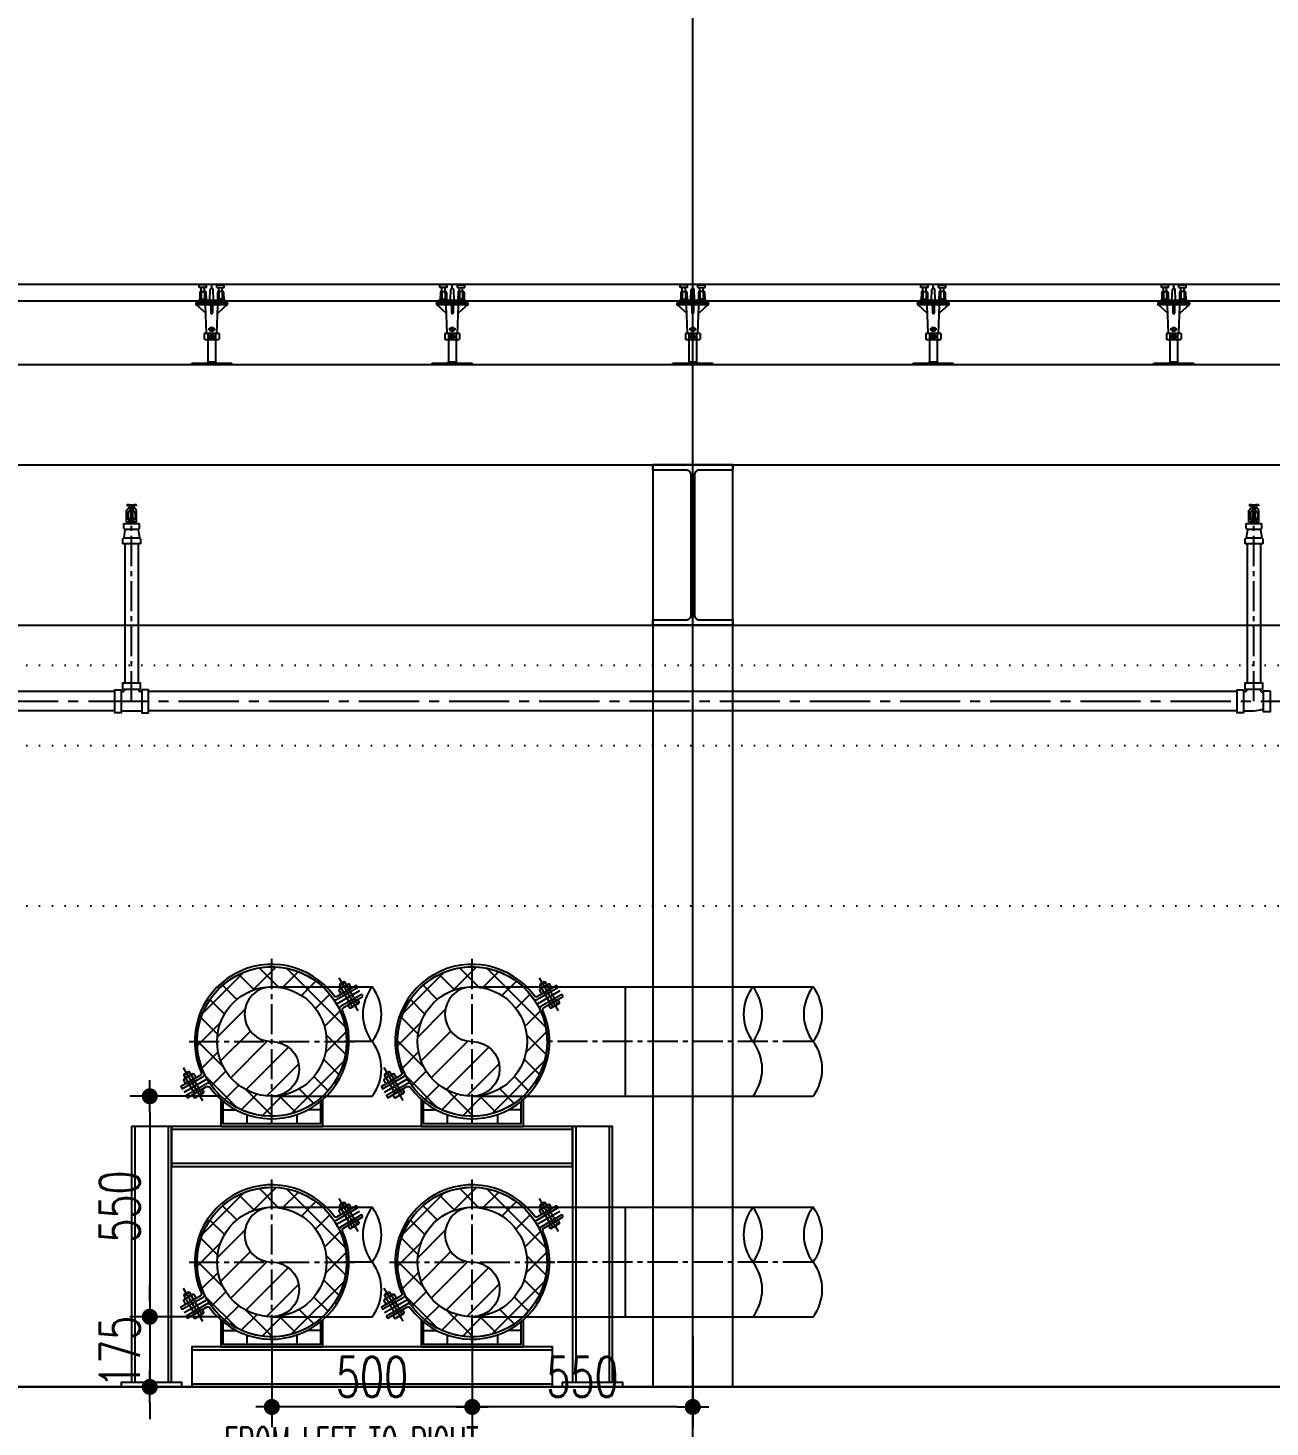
# Model space of a CAD drawing. Header units: millimetres. Extents: x -32710 to 654186, y -254124 to 420220.
# Drawn here: x 262742 to 265840, y 393850 to 397340 of the extents above; entities that cross this region are included whole.
import ezdxf
from ezdxf.enums import TextEntityAlignment as Align

# ---------------------------------------------------------------- set-up
doc = ezdxf.new("R2010")
doc.units = ezdxf.units.MM
doc.header["$LTSCALE"] = 1000
for name, pattern in [('CENTER2', [1.125, 0.75, -0.125, 0.125, -0.125]), ('DOT2', [3.175, 0, -3.175]), ('TPH12-SEC-@E$0$CENTERK5', [6.916, 6.667, -0.083, 0.083, -0.083])]:
    doc.linetypes.add(name, pattern=pattern)
for name, color, linetype in [('0-LEVEL LINE', 4, 'DOT2'), ('Busway-Spt', 2, 'Continuous'), ('FS-EQ', 10, 'Continuous'), ('FS-LINE', 10, 'Continuous'), ('M-DIM', 1, 'Continuous'), ('M-TXT', 3, 'Continuous'), ('MPPIPE', 100, 'Continuous'), ('PIPE-SUPPORT', 2, 'Continuous'), ('SH-LINE-130', 2, 'Continuous'), ('TPH12-SEC-@E$0$H-SIN', 252, 'TPH12-SEC-@E$0$CENTERK5'), ('TPH12-SEC-@E$0$KABE1', 252, 'Continuous'), ('TPH12-SEC-@E$0$SIAGE1', 252, 'Continuous'), ('TPH12-SEC-@E$0$STEEL2', 252, 'Continuous'), ('TPH12-SEC-@E$0$STEEL3', 252, 'Continuous'), ('TPH12-SEC-@E$0$フリーアクセス', 252, 'Continuous')]:
    doc.layers.add(name, color=color, linetype=linetype)
doc.styles.add('aa-txt', font='simplex.shx', dxfattribs={"width": 0.7, "bigfont": 'chineset.shx'})
doc.styles.add('ROMAND', font='romand')
doc.dimstyles.new('50-DIM', dxfattribs={"dimscale": 50, "dimtxt": 2, "dimasz": 0.8, "dimexe": 1, "dimexo": 1, "dimgap": 0.5, "dimtad": 1, "dimdec": 0, "dimdsep": 46, "dimtxsty": 'aa-txt', "dimblk": 'DOT', "dimcen": 5, "dimclrd": 256, "dimclre": 256, "dimclrt": 256, "dimadec": 0, "dimazin": 0, "dimtfac": 1, "dimtdec": 0, "dimtix": 1, "dimtmove": 2, "dimatfit": 3, "dimldrblk": 'DOT', "dimfxl": 1, "dimtolj": 1, "dimtzin": 0, "dimarcsym": 0})

# ---------------------------------------------------------------- blocks, each defined once
blk = doc.blocks.new('TPH12-SEC-@E$0$ペデスタルA')
at = {"layer": 'TPH12-SEC-@E$0$フリーアクセス'}
for p, q in [((-30, 0), (-31, -1)), ((-14, 0), (-30, 0)), ((-13, -1), (-14, 0)), ((0, -10), (0, 0)), ((13, -1), (14, 0)), ((14, 0), (30, 0)), ((30, 0), (31, -1)), ((-31, -8), (-31, -1)), ((-13, -1), (-31, -1)), ((-13, -8), (-31, -8)), ((-29.6, -19.9), (-30, -38.5)), ((-27.6, -18), (-16.4, -18)), ((-26, -10.5), (-25.6, -10)), ((-26, -18), (-26, -10.5)), ((-26, -18), (-26, -36)), ((-25.6, -10), (-25.6, -8.4)), ((-18.5, -10), (-18.5, -8.4)), ((-18, -10.5), (-18.5, -10)), ((-18, -18), (-18, -10.5)), ((-18, -18), (-18, -36)), ((-14.4, -19.9), (-14, -38.5)), ((-13, -8), (-13, -1)), ((-4.7, -39), (-3.6, -12.9)), ((4.7, -39), (3.6, -12.9)), ((13, -8), (13, -1)), ((13, -1), (31, -1)), ((13, -8), (31, -8)), ((14.4, -19.9), (14, -38.5)), ((27.6, -18), (16.4, -18)), ((18, -10.5), (18.4, -10)), ((18, -18), (18, -10.5)), ((18, -18), (18, -36)), ((18.4, -10), (18.4, -8.4)), ((25.6, -10), (25.6, -8.4)), ((26, -10.5), (25.6, -10)), ((26, -18), (26, -10.5)), ((26, -18), (26, -36)), ((29.6, -19.9), (30, -38.5)), ((31, -8), (31, -1)), ((-40, -46), (-40, -49)), ((40, -46), (-40, -46)), ((-40, -47), (40, -47)), ((38, -51), (-38, -51)), ((-37.7, -51.2), (-15.1, -71.7)), ((35.5, -43), (-35.5, -43)), ((-35.5, -43), (-35.5, -45)), ((-35.5, -45), (-33.5, -45)), ((-33.5, -41), (-33.5, -45)), ((32.5, -40), (-32.5, -40)), ((32.5, -46), (-32.5, -46)), ((-26, -36), (-25.1, -36.9)), ((-25.1, -36.9), (-25.1, -40)), ((-25.1, -36.9), (-18.9, -36.9)), ((-24.1, -41), (-19.9, -41)), ((-18, -36), (-18.9, -36.9)), ((-18.9, -36.9), (-18.9, -40)), ((-13, -122), (-15.4, -52.9)), ((-15.3, -46), (-15.1, -44.2)), ((-15.3, -46), (-8.3, -46)), ((-9.4, -43.4), (-14.2, -43.4)), ((-8.3, -46), (-8.5, -44.2)), ((-2, -53), (-2, -71)), ((-1, -45), (-1, -43)), ((-1, -45), (1, -45)), ((1, -45), (1, -43)), ((2, -53), (2, -71)), ((13, -122), (15.4, -52.9)), ((38, -51), (15.1, -71.7)), ((18, -36), (18.9, -36.9)), ((25.1, -36.9), (18.9, -36.9)), ((18.9, -36.9), (18.9, -40)), ((24.1, -41), (19.9, -41)), ((26, -36), (25.1, -36.9)), ((25.1, -36.9), (25.1, -40)), ((33.5, -45), (33.5, -41)), ((35.5, -45), (33.5, -45)), ((35.5, -43), (35.5, -45)), ((40, -49), (40, -46)), ((-18.5, -122), (-18.5, -136.5)), ((18.5, -122), (-18.5, -122)), ((-15.9, -138), (-18.5, -136.5)), ((15.9, -138), (-15.9, -138)), ((-9.5, -122), (-9.5, -136.4)), ((-9.5, -138), (-9.5, -193.8)), ((-9, -130), (8.9, -130)), ((8.7, -112), (-8.6, -112)), ((-5, -109.1), (0, -106.3)), ((-5, -114.9), (-5, -109.1)), ((0, -117.8), (-5, -114.9)), ((-5, -127.1), (0, -124.3)), ((-5, -132.9), (-5, -127.1)), ((0, -135.8), (-5, -132.9)), ((0, -106.3), (5, -109.1)), ((5, -114.9), (0, -117.8)), ((0, -124.3), (5, -127.1)), ((5, -132.9), (0, -135.8)), ((5, -109.1), (5, -114.9)), ((5, -127.1), (5, -132.9)), ((9.5, -122), (9.5, -136.4)), ((9.5, -138), (9.5, -193.8)), ((15.9, -138), (18.5, -136.5)), ((18.5, -122), (18.5, -136.5)), ((-50, -200), (-50, -196.8)), ((-50, -196.8), (50, -196.8)), ((50, -200), (-50, -200)), ((-12.5, -196.8), (-9.5, -193.8)), ((9.5, -193.8), (-9.5, -193.8)), ((12.5, -196.8), (9.5, -193.8)), ((50, -200), (50, -196.8))]:
    blk.add_line(p, q, dxfattribs=at)
for centre in [(0, -112), (0, -130)]:
    blk.add_circle(centre, 4.98, dxfattribs=at)
for centre, radius, start, end in [((-27.6, -20), 2, 90, 178.5), ((-26, -8.4), 0.4, 0, 90), ((-18.1, -8.4), 0.4, 90, 180), ((-16.4, -20), 2, 1.5, 90), ((-0.6, -13), 3, 90, 177.5), ((0.6, -13), 3, 2.5, 90), ((16.4, -20), 2, 90, 178.5), ((18.1, -8.4), 0.4, 0, 90), ((25.9, -8.4), 0.4, 90, 180), ((27.6, -20), 2, 1.5, 90), ((-38, -49), 2, 180, 270), ((-38.4, -52), 1, 47.9554, 82.0191), ((-32.5, -41), 1, 90, 180), ((-32.5, -45), 1, 180, 270), ((-31.5, -38.5), 1.5, 270, 358.5), ((-24.1, -40), 1, 180.5, 270), ((-19.9, -40), 1, 270, 359.5), ((-17.4, -53), 2, 2, 90), ((-14.2, -44.3), 0.9, 90, 175), ((-12.5, -38.5), 1.5, 181.5, 270), ((-9.4, -44.3), 0.9, 5, 90), ((-5.7, -39), 1, 270, 357.5), ((-4, -53), 2, 0, 90), ((4, -53), 2, 90, 180), ((5.7, -39), 1, 182.5, 270), ((12.5, -38.5), 1.5, 270, 358.5), ((17.4, -53), 2, 90, 178), ((19.9, -40), 1, 180.5, 270), ((24.1, -40), 1, 270, 359.5), ((31.5, -38.5), 1.5, 181.5, 270), ((32.5, -41), 1, 0, 90), ((32.5, -45), 1, 270, 0), ((38, -49), 2, 270, 0), ((-15.7, -72.4), 1, 2, 47.9554), ((0, -71), 2, 180, 270), ((0, -71), 2, 270, 0), ((15.7, -72.4), 1, 132.0446, 178), ((-14, -131), 7.03, 270, 309.8217), ((0, -109.5), 28.5, 250.5288, 289.4712), ((14, -131), 7.03, 230.1783, 270)]:
    blk.add_arc(centre, radius, start, end, dxfattribs=at)
blk = doc.blocks.new('TPH12-SEC-@E')
at = {"layer": 'TPH12-SEC-@E$0$H-SIN'}
for p, q in [((264400, 377500), (264400, 414000)), ((298929.6, 396700), (18729.6, 396700)), ((274800, 393950), (45200, 393950))]:
    blk.add_line(p, q, dxfattribs=at)
at = {"layer": 'TPH12-SEC-@E$0$KABE1'}
blk.add_line((47650, 393950), (272350, 393950), dxfattribs=at)
at = {"layer": 'TPH12-SEC-@E$0$SIAGE1'}
blk.add_line((268340, 396700), (260200, 396700), dxfattribs=at)
at = {"layer": 'TPH12-SEC-@E$0$STEEL2'}
blk.add_lwpolyline([(264300, 396250), (264500, 396250), (264500, 396237), (264417, 396237, 0.414214), (264404, 396224), (264404, 395876, 0.414214), (264417, 395863), (264500, 395863), (264500, 395850), (264300, 395850), (264300, 395863), (264383, 395863, 0.414214), (264396, 395876), (264396, 396224, 0.414214), (264383, 396237), (264300, 396237)], format="xyb", close=True, dxfattribs=at)
at = {"layer": 'TPH12-SEC-@E$0$STEEL3'}
for p, q in [((183400, 396500), (272340, 396500)), ((180210, 396250), (272340, 396250)), ((256000, 395850), (264400, 395850)), ((264400, 395850), (271950, 395850))]:
    blk.add_line(p, q, dxfattribs=at)
blk.add_lwpolyline([(264300, 393950), (264500, 393950), (264500, 396250), (264300, 396250)], close=True, dxfattribs=at)
at = {"layer": 'TPH12-SEC-@E$0$フリーアクセス'}
blk.add_line((268340, 396658), (260200, 396658), dxfattribs=at)
for p in [(263200, 396700), (263800, 396700), (264400, 396700), (265000, 396700), (265600, 396700)]:
    blk.add_blockref('TPH12-SEC-@E$0$ペデスタルA', p, dxfattribs=at)
blk = doc.blocks.new('DOT')
at = {"color": 0}
blk.add_line((-1, 0), (1, 0), dxfattribs=at)
at = {"color": 3, "const_width": 0.5}
blk.add_lwpolyline([(-0.25, 0, 1), (0.25, 0, 1)], format="xyb", close=True, dxfattribs=at)
blk = doc.blocks.new('*D30')
at = {"layer": 'DEFPOINTS', "color": 0, "transparency": 16777216}
for p in [(263270.5, 394125), (263045.5, 393950), (263270.5, 393950)]:
    blk.add_point(p, dxfattribs=at)
at = {"layer": 'M-DIM', "lineweight": -2, "transparency": 16777216}
for p, q in [((263045.5, 394165), (263045.5, 394205)), ((263220.5, 394125), (262995.5, 394125)), ((263045.5, 394125), (263045.5, 393950)), ((263220.5, 393950), (262995.5, 393950)), ((263045.5, 393910), (263045.5, 393870))]:
    blk.add_line(p, q, dxfattribs=at)
at = {"layer": 'M-DIM', "lineweight": -2, "transparency": 16777216, "xscale": 40, "yscale": 40, "zscale": 40}
for p, rotation in [((263045.5, 394125), 270), ((263045.5, 393950), 90)]:
    blk.add_blockref('DOT', p, dxfattribs=dict(at, rotation=rotation))
at = {"layer": 'M-DIM', "transparency": 16777216, "insert": (262970.5, 394037.5), "char_height": 100, "attachment_point": 5, "rotation": 90, "style": 'aa-txt'}
blk.add_mtext('\\A1;175', dxfattribs=at)
blk = doc.blocks.new('_Dot')
at = {"color": 0, "linetype": 'ByBlock', "lineweight": -2}
blk.add_line((-0.5, 0), (-1, 0), dxfattribs=at)
at = {"color": 0, "linetype": 'ByBlock', "const_width": 0.5}
blk.add_lwpolyline([(-0.25, 0, 1), (0.25, 0, 1)], format="xyb", close=True, dxfattribs=at)
blk = doc.blocks.new('*D31')
at = {"layer": 'DEFPOINTS', "color": 0, "transparency": 16777216}
for p in [(263850, 394125), (264400, 394125), (263850, 393900)]:
    blk.add_point(p, dxfattribs=at)
at = {"layer": 'M-DIM', "lineweight": -2, "transparency": 16777216}
for p, q in [((263850, 394075), (263850, 393850)), ((264400, 394075), (264400, 393850)), ((264360, 393900), (263890, 393900))]:
    blk.add_line(p, q, dxfattribs=at)
at = {"layer": 'M-DIM', "lineweight": -2, "transparency": 16777216, "xscale": 40, "yscale": 40, "zscale": 40, "rotation": 180}
blk.add_blockref('DOT', (263850, 393900), dxfattribs=at)
at = {"layer": 'M-DIM', "lineweight": -2, "transparency": 16777216, "xscale": 40, "yscale": 40, "zscale": 40}
blk.add_blockref('DOT', (264400, 393900), dxfattribs=at)
at = {"layer": 'M-DIM', "transparency": 16777216, "insert": (264125, 393975), "char_height": 100, "attachment_point": 5, "style": 'aa-txt'}
blk.add_mtext('\\A1;550', dxfattribs=at)
blk = doc.blocks.new('CHW-Support-L20-B-D')
at = {"layer": 'SH-LINE-130'}
for points in [[(25, 650), (25, 12), (125, 12), (125, 650)], [(125, 550), (1125, 550), (1125, 650), (125, 650)], [(1125, 650), (1125, 12), (1225, 12), (1225, 650)], [(175, 0), (1075, 0), (1075, 100), (175, 100)], [(150, 0), (0, 0), (0, 12), (150, 12)], [(1250, 0), (1100, 0), (1100, 12), (1250, 12)]]:
    blk.add_lwpolyline(points, close=True, dxfattribs=at)
at = {"layer": 'SH-LINE-130', "ltscale": 2}
for points in [[(33, 650), (33, 12), (117, 12), (117, 650)], [(125, 558), (1125, 558), (1125, 642), (125, 642)], [(1133, 650), (1133, 12), (1217, 12), (1217, 650)], [(175, 8), (1075, 8), (1075, 92), (175, 92)]]:
    blk.add_lwpolyline(points, close=True, dxfattribs=at)
blk = doc.blocks.new('*D34')
at = {"layer": 'DEFPOINTS', "color": 0, "transparency": 16777216}
for p in [(263270.5, 394675), (263045.5, 394125), (263270.5, 394125)]:
    blk.add_point(p, dxfattribs=at)
at = {"layer": 'M-DIM', "lineweight": -2, "transparency": 16777216}
for p, q in [((263220.5, 394675), (262995.5, 394675)), ((263045.5, 394635), (263045.5, 394165)), ((263220.5, 394125), (262995.5, 394125))]:
    blk.add_line(p, q, dxfattribs=at)
at = {"layer": 'M-DIM', "lineweight": -2, "transparency": 16777216, "xscale": 40, "yscale": 40, "zscale": 40}
for p, rotation in [((263045.5, 394675), 90), ((263045.5, 394125), 270)]:
    blk.add_blockref('DOT', p, dxfattribs=dict(at, rotation=rotation))
at = {"layer": 'M-DIM', "transparency": 16777216, "insert": (262970.5, 394400), "char_height": 100, "attachment_point": 5, "rotation": 90, "style": 'aa-txt'}
blk.add_mtext('\\A1;550', dxfattribs=at)
blk = doc.blocks.new('*D38')
at = {"layer": 'DEFPOINTS', "color": 0, "transparency": 16777216}
for p in [(263350, 394125), (263850, 394125), (263350, 393900)]:
    blk.add_point(p, dxfattribs=at)
at = {"layer": 'M-DIM', "lineweight": -2, "transparency": 16777216}
for p, q in [((263350, 394075), (263350, 393850)), ((263850, 394075), (263850, 393850)), ((263810, 393900), (263390, 393900))]:
    blk.add_line(p, q, dxfattribs=at)
at = {"layer": 'M-DIM', "lineweight": -2, "transparency": 16777216, "xscale": 40, "yscale": 40, "zscale": 40, "rotation": 180}
blk.add_blockref('DOT', (263350, 393900), dxfattribs=at)
at = {"layer": 'M-DIM', "lineweight": -2, "transparency": 16777216, "xscale": 40, "yscale": 40, "zscale": 40}
blk.add_blockref('DOT', (263850, 393900), dxfattribs=at)
at = {"layer": 'M-DIM', "transparency": 16777216, "insert": (263600, 393975), "char_height": 100, "attachment_point": 5, "style": 'aa-txt'}
blk.add_mtext('\\A1;500', dxfattribs=at)
blk = doc.blocks.new('SP-H-1')
at = {"layer": 'FS-EQ'}
for p, q in [((-1.25, 5.5), (-1.25, 8.29)), ((-1.24, 8.35), (-0.45, 9.3)), ((-1.02, 6.2), (-1.24, 8.25)), ((-1.21, 9.66), (-1.21, 9.57)), ((-1.21, 9.66), (-1.13, 9.66)), ((-1.21, 9.57), (-1.13, 9.57)), ((-1.13, 9.66), (-1.13, 9.57)), ((-1.13, 9.63), (-1.13, 9.57)), ((-0.99, 9.62), (-0.77, 9.61)), ((-0.99, 9.62), (-0.99, 9.53)), ((-0.99, 9.53), (-0.77, 9.52)), ((-0.9, 8.07), (-0.9, 6.2)), ((-0.83, 9.7), (0.83, 9.7)), ((-0.3, 8.55), (-0.79, 7.9)), ((-0.77, 9.61), (-0.77, 9.52)), ((-0.62, 9.61), (-0.35, 9.61)), ((-0.62, 9.61), (-0.62, 9.52)), ((-0.62, 9.52), (-0.35, 9.52)), ((-0.35, 9.61), (-0.35, 9.52)), ((-0.32, 8.6), (0.32, 8.6)), ((-0.3, 8.55), (0.3, 8.55)), ((-0.25, 8.16), (-0.25, 6.4)), ((-0.14, 9.6), (-0.13, 9.66)), ((-0.14, 9.61), (0.14, 9.61)), ((-0.14, 9.61), (-0.14, 9.52)), ((-0.14, 9.52), (0.14, 9.52)), ((0.14, 9.6), (0.13, 9.66)), ((0.14, 9.61), (0.14, 9.52)), ((0.25, 8.16), (0.25, 6.4)), ((0.3, 8.55), (0.79, 7.9)), ((0.35, 9.61), (0.35, 9.52)), ((0.62, 9.61), (0.35, 9.61)), ((0.62, 9.52), (0.35, 9.52)), ((1.24, 8.35), (0.45, 9.3)), ((0.62, 9.61), (0.62, 9.52)), ((0.99, 9.62), (0.77, 9.61)), ((0.77, 9.61), (0.77, 9.52)), ((0.99, 9.53), (0.77, 9.52)), ((0.9, 8.1), (0.9, 6.2)), ((0.99, 9.62), (0.99, 9.53)), ((1.03, 6.2), (1.24, 8.25)), ((1.13, 9.66), (1.13, 9.57)), ((1.22, 9.66), (1.13, 9.66)), ((1.13, 9.63), (1.13, 9.57)), ((1.22, 9.57), (1.13, 9.57)), ((1.22, 9.66), (1.22, 9.57)), ((1.22, 9.6), (1.22, 9.57)), ((1.25, 5.5), (1.25, 8.29)), ((-1.9, 5.1), (1.9, 5.1)), ((-1.25, 5.5), (1.25, 5.5)), ((-1.02, 6.2), (1.03, 6.2)), ((-0.6, 5.5), (-0.6, 6.4)), ((-0.6, 6.4), (0.6, 6.4)), ((0.6, 5.5), (0.6, 6.4))]:
    blk.add_line(p, q, dxfattribs=at)
for centre, radius, start, end in [((-1.11, 8.29), 0.139, 157.0298, 197.1193), ((-0.93, 8.75), 0.955, 84.0829, 107.6622), ((-0.92, 9.1), 0.592, 87.634, 110.8646), ((-0.74, 9.01), 0.681, 107.7143, 125.0736), ((-0.75, 9.26), 0.433, 91.8537, 123.1257), ((-0.51, 7.64), 0.388, 136.5249, 182.9908), ((-0.83, 9.35), 0.347, 78.6251, 99.8563), ((-0.49, 9.38), 0.315, 104.4487, 153.9759), ((-0.6, 9.46), 0.226, 88.1263, 139.7268), ((-0.46, 9.49), 0.204, 100.0382, 141.9173), ((-0.56, 8.91), 0.784, 84.9677, 92.2638), ((2.27, 9.44), 2.72, 178.7323, 199.1653), ((-0.26, 9.6), 0.0861, 105.0543, 169.5675), ((-0.09, 9.48), 0.262, 131.7568, 170.5499), ((-0.23, 9.53), 0.161, 53.7998, 110.9693), ((-0.21, 9.56), 0.123, 53.4161, 115.819), ((0, 8.12), 0.254, 10.4828, 169.5172), ((-0.03, 8.43), 0.184, 139.0501, 221.9684), ((0.23, 9.53), 0.161, 69.0307, 126.2002), ((0.21, 9.56), 0.123, 64.181, 126.5839), ((0.03, 8.43), 0.184, 318.6569, 40.9499), ((0.09, 9.48), 0.262, 9.4501, 48.2432), ((0.26, 9.6), 0.0861, 10.4325, 74.9457), ((-2.27, 9.44), 2.72, 340.8347, 1.2677), ((0.56, 8.91), 0.784, 87.7362, 95.0323), ((0.46, 9.49), 0.204, 38.0827, 79.9618), ((0.49, 9.38), 0.315, 26.0241, 75.5513), ((0.6, 9.46), 0.226, 40.2732, 91.8737), ((0.83, 9.35), 0.347, 80.1437, 101.3749), ((0.75, 9.26), 0.433, 56.8743, 88.1463), ((0.51, 7.64), 0.388, 357.0092, 43.4751), ((0.93, 8.75), 0.955, 72.3378, 95.9171), ((0.92, 9.1), 0.592, 69.1354, 92.366), ((0.74, 9.01), 0.681, 54.9264, 72.2857), ((1.11, 8.29), 0.139, 342.8807, 22.9702), ((-1.24, 5.27), 0.303, 326.9119, 50.7686), ((1.33, 5.25), 0.371, 138.0713, 204.2482)]:
    blk.add_arc(centre, radius, start, end, dxfattribs=at)
at = {"layer": 'FS-LINE'}
for p, q in [((-1.65, 3.6), (-1.95, 1.5)), ((-1.9, 3.85), (-1.9, 5.1)), ((-1.9, 5.1), (1.9, 5.1)), ((-1.9, 3.85), (-1.65, 3.6)), ((1.9, 3.85), (1.65, 3.6)), ((1.65, 3.6), (1.95, 1.5)), ((1.9, 5.1), (1.9, 3.85)), ((-2.2, 1.25), (-1.95, 1.5)), ((-2.2, 0), (-2.2, 1.25)), ((2.2, 0), (-2.2, 0)), ((2.2, 1.25), (1.95, 1.5)), ((2.2, 1.25), (2.2, 0))]:
    blk.add_line(p, q, dxfattribs=at)
for points in [[(1.65, 3.6), (-1.65, 3.6)], [(-1.95, 1.5), (1.95, 1.5)]]:
    blk.add_lwpolyline(points, dxfattribs=at)
at = {"layer": 'FS-EQ', "style": 'ROMAND'}
blk.add_text('V27', height=0.35, rotation=180, dxfattribs=at).set_placement((0.01, 5.84), align=Align.MIDDLE)
blk = doc.blocks.new('FS-TR-40x32x25')
at = {"layer": 'FS-LINE'}
for p, q in [((-2.59, -2.16), (-2.23, -2.16)), ((1.67, -1.72), (1.67, -1.6)), ((0, -6.98), (1.67, -6.68)), ((2.41, -6.68), (1.67, -6.68)), ((-2.59, -6.98), (0, -6.98))]:
    blk.add_line(p, q, dxfattribs=at)
for points in [[(2.15, -1.6), (-2.15, -1.6), (-2.15, 0), (2.15, 0)], [(-2.59, -1.68), (-2.59, -7.46), (-4.19, -7.46), (-4.19, -1.68)], [(4.01, -1.98), (4.01, -7.16), (2.41, -7.16), (2.41, -1.98)]]:
    blk.add_lwpolyline(points, close=True, dxfattribs=at)
for centre, radius, start, end in [((-2.23, -1.6), 0.557, 270, 0), ((2.41, -1.72), 0.74, 180, 270)]:
    blk.add_arc(centre, radius, start, end, dxfattribs=at)
blk = doc.blocks.new('FS-Tee-40x40x25')
at = {"layer": 'FS-LINE'}
for p, q in [((-2.59, -2.16), (-2.23, -2.16)), ((2.59, -2.16), (2.23, -2.16)), ((-2.59, -6.98), (2.59, -6.98))]:
    blk.add_line(p, q, dxfattribs=at)
for points in [[(2.15, -1.6), (-2.15, -1.6), (-2.15, 0), (2.15, 0)], [(-2.59, -1.68), (-2.59, -7.46), (-4.19, -7.46), (-4.19, -1.68)], [(2.59, -1.68), (2.59, -7.46), (4.19, -7.46), (4.19, -1.68)]]:
    blk.add_lwpolyline(points, close=True, dxfattribs=at)
for centre, start, end in [((-2.23, -1.6), 270, 0), ((2.23, -1.6), 180, 270)]:
    blk.add_arc(centre, 0.557, start, end, dxfattribs=at)

msp = doc.modelspace()

# ---------------------------------------------------------------- hatches: boundary and pattern name
at = {"layer": 'MPPIPE'}
h = msp.add_hatch(dxfattribs=at)
h.set_pattern_fill('ANSI37', color=1, scale=15, style=0)
h.set_pattern_definition([(45, (224038.474, 328128.59), (-33.67596, 33.67596), []), (135, (224038.474, 328128.59), (-33.67596, -33.67596), [])])
edge = h.paths.add_edge_path()
edge.add_arc((263350, 394811.525), 186.525, 0, 360)
edge = h.paths.add_edge_path(flags=17)
edge.add_arc((263350, 394811.525), 136.525, 0, 360)
h = msp.add_hatch(dxfattribs=at)
h.set_pattern_fill('ANSI37', color=1, scale=15, style=0)
h.set_pattern_definition([(45, (224538.474, 328128.59), (-33.67596, 33.67596), []), (135, (224538.474, 328128.59), (-33.67596, -33.67596), [])])
edge = h.paths.add_edge_path()
edge.add_arc((263850, 394811.525), 186.525, 0, 360)
edge = h.paths.add_edge_path(flags=17)
edge.add_arc((263850, 394811.525), 136.525, 0, 360)
h = msp.add_hatch(dxfattribs=at)
h.set_pattern_fill('ANSI31', color=1, scale=15, style=0)
h.set_pattern_definition([(45, (224038.474, 330726.733), (-33.67596, 33.67596), [])])
edge = h.paths.add_edge_path()
edge.add_arc((263350, 394743.2625), 68.2625, 270, 450)
edge.add_arc((263350, 394879.7875), 68.2625, 90, 270, ccw=False)
edge.add_arc((263350, 394811.525), 136.525, 90, 270)
h = msp.add_hatch(dxfattribs=at)
h.set_pattern_fill('ANSI31', color=1, scale=15, style=0)
h.set_pattern_definition([(45, (224538.474, 330726.733), (-33.67596, 33.67596), [])])
edge = h.paths.add_edge_path()
edge.add_arc((263850, 394743.2625), 68.2625, 270, 450)
edge.add_arc((263850, 394879.7875), 68.2625, 90, 270, ccw=False)
edge.add_arc((263850, 394811.525), 136.525, 90, 270)
h = msp.add_hatch(dxfattribs=at)
h.set_pattern_fill('ANSI37', color=1, scale=15, style=0)
h.set_pattern_definition([(45, (224038.474, 327578.59), (-33.67596, 33.67596), []), (135, (224038.474, 327578.59), (-33.67596, -33.67596), [])])
edge = h.paths.add_edge_path()
edge.add_arc((263350, 394261.525), 186.525, 0, 360)
edge = h.paths.add_edge_path(flags=17)
edge.add_arc((263350, 394261.525), 136.525, 0, 360)
h = msp.add_hatch(dxfattribs=at)
h.set_pattern_fill('ANSI37', color=1, scale=15, style=0)
h.set_pattern_definition([(45, (224538.474, 327578.59), (-33.67596, 33.67596), []), (135, (224538.474, 327578.59), (-33.67596, -33.67596), [])])
edge = h.paths.add_edge_path()
edge.add_arc((263850, 394261.525), 186.525, 0, 360)
edge = h.paths.add_edge_path(flags=17)
edge.add_arc((263850, 394261.525), 136.525, 0, 360)
h = msp.add_hatch(dxfattribs=at)
h.set_pattern_fill('ANSI31', color=1, scale=15, style=0)
h.set_pattern_definition([(45, (224038.474, 330176.733), (-33.67596, 33.67596), [])])
edge = h.paths.add_edge_path()
edge.add_arc((263350, 394193.2625), 68.2625, 270, 450)
edge.add_arc((263350, 394329.7875), 68.2625, 90, 270, ccw=False)
edge.add_arc((263350, 394261.525), 136.525, 90, 270)
h = msp.add_hatch(dxfattribs=at)
h.set_pattern_fill('ANSI31', color=1, scale=15, style=0)
h.set_pattern_definition([(45, (224538.474, 330176.733), (-33.67596, 33.67596), [])])
edge = h.paths.add_edge_path()
edge.add_arc((263850, 394193.2625), 68.2625, 270, 450)
edge.add_arc((263850, 394329.7875), 68.2625, 90, 270, ccw=False)
edge.add_arc((263850, 394261.525), 136.525, 90, 270)

# ---------------------------------------------------------------- linework, layer by layer
at = {"layer": '0-LEVEL LINE', "ltscale": 0.01}
for p, q in [((205600, 395750), (272844.5, 395750)), ((205600, 395550), (273010, 395550)), ((205600, 395150), (272800, 395150))]:
    msp.add_line(p, q, dxfattribs=at)
at = {"layer": 'FS-LINE', "color": 1, "linetype": 'CENTER2', "ltscale": 0.1}
for p, q in [((263000, 395660.1625), (263000, 396150)), ((265800, 395660.1625), (265800, 396150))]:
    msp.add_line(p, q, dxfattribs=at)
at = {"layer": 'FS-LINE'}
for p, q in [((262983.2995, 396053), (262983.2995, 395705.8625)), ((263016.7005, 396053), (263016.7005, 395705.8625)), ((265783.2995, 396053), (265783.2995, 395705.8625)), ((265816.7005, 396053), (265816.7005, 395705.8625)), ((262958.1, 395684.2925), (260241.9, 395684.2925)), ((265758.1, 395684.2925), (263041.9, 395684.2925)), ((262958.1, 395636.0325), (260241.9, 395636.0325)), ((265758.1, 395636.0325), (263041.9, 395636.0325))]:
    msp.add_line(p, q, dxfattribs=at)
at = {"layer": 'FS-LINE', "color": 1, "linetype": 'CENTER2', "ltscale": 0.2}
msp.add_line((254567.2, 395660.1625), (271400, 395660.1625), dxfattribs=at)
at = {"layer": 'MPPIPE', "color": 1, "linetype": 'CENTER2', "ltscale": 0.1}
for p, q in [((263350, 394605), (263350, 395018.05)), ((263850, 394605), (263850, 395018.05)), ((263143.475, 394811.525), (263556.525, 394811.525)), ((263600, 394811.525), (263531.525, 394811.525)), ((264700, 394811.525), (264031.525, 394811.525)), ((263350, 394055), (263350, 394468.05)), ((263850, 394055), (263850, 394468.05)), ((263143.475, 394261.525), (263556.525, 394261.525)), ((263600, 394261.525), (263531.525, 394261.525)), ((263643.475, 394261.525), (264056.525, 394261.525)), ((264700, 394261.525), (264031.525, 394261.525))]:
    msp.add_line(p, q, dxfattribs=at)
at = {"layer": 'MPPIPE'}
for p, q in [((263350, 394948.05), (263600, 394948.05)), ((263850, 394948.05), (264700, 394948.05)), ((264231, 394948.05), (264231, 394675)), ((263350, 394675), (263600, 394675)), ((263850, 394675), (264700, 394675)), ((263350, 394398.05), (263600, 394398.05)), ((263850, 394398.05), (264700, 394398.05)), ((264231, 394398.05), (264231, 394125)), ((263350, 394125), (263600, 394125)), ((263850, 394125), (264700, 394125))]:
    msp.add_line(p, q, dxfattribs=at)
for points in [[(263350, 394675, -1), (263350, 394948.05, 1), (263350, 394811.525, -1)], [(263850, 394675, -1), (263850, 394948.05, 1), (263850, 394811.525, -1)], [(263350, 394125, -1), (263350, 394398.05, 1), (263350, 394261.525, -1)], [(263850, 394125, -1), (263850, 394398.05, 1), (263850, 394261.525, -1)]]:
    msp.add_lwpolyline(points, format="xyb", close=True, dxfattribs=at)
for centre, radius in [((263350, 394811.525), 186.525), ((263850, 394811.525), 186.525), ((263350, 394811.525), 136.525), ((263850, 394811.525), 136.525), ((263350, 394261.525), 186.525), ((263850, 394261.525), 186.525), ((263350, 394261.525), 136.525), ((263850, 394261.525), 136.525)]:
    msp.add_circle(centre, radius, dxfattribs=at)
for centre, start, end in [((263688.96142, 394879.7875), 142.5, 217.5), ((263511.03858, 394879.7875), 322.5, 37.5), ((264638.96142, 394879.7875), 142.5, 217.5), ((264461.03858, 394879.7875), 322.5, 37.5), ((264788.96142, 394879.7875), 142.5, 217.5), ((264611.03858, 394879.7875), 322.5, 37.5), ((263511.03858, 394743.2625), 322.5, 37.5), ((264461.03858, 394743.2625), 322.5, 37.5), ((264611.03858, 394743.2625), 322.5, 37.5), ((263688.96142, 394329.7875), 142.5, 217.5), ((263511.03858, 394329.7875), 322.5, 37.5), ((264638.96142, 394329.7875), 142.5, 217.5), ((264461.03858, 394329.7875), 322.5, 37.5), ((264788.96142, 394329.7875), 142.5, 217.5), ((264611.03858, 394329.7875), 322.5, 37.5), ((263511.03858, 394193.2625), 322.5, 37.5), ((264461.03858, 394193.2625), 322.5, 37.5), ((264611.03858, 394193.2625), 322.5, 37.5)]:
    msp.add_arc(centre, 112.13342, start, end, dxfattribs=at)
at = {"layer": 'PIPE-SUPPORT'}
for p, q in [((263516.87454, 394970.22389), (263564.37454, 394887.95148)), ((264016.87454, 394970.22389), (264064.37454, 394887.95148)), ((263568.69307, 394937.7875), (263511.53539, 394904.7875)), ((263539.12454, 394954.20242), (263519.62454, 394942.94409)), ((263545.62454, 394942.94409), (263526.12454, 394931.68576)), ((263536.87454, 394950.59398), (263541.37454, 394942.79975)), ((264068.69307, 394937.7875), (264011.53539, 394904.7875)), ((264039.12454, 394954.20242), (264019.62454, 394942.94409)), ((264045.62454, 394942.94409), (264026.12454, 394931.68576)), ((264036.87454, 394950.59398), (264041.37454, 394942.79975)), ((263545.87454, 394906.13801), (263549.87454, 394899.20981)), ((263565.87454, 394906.13801), (263547.87454, 394895.7457)), ((263557.87454, 394913.06621), (263561.87454, 394906.13801)), ((264045.87454, 394906.13801), (264049.87454, 394899.20981)), ((264065.87454, 394906.13801), (264047.87454, 394895.7457)), ((264057.87454, 394913.06621), (264061.87454, 394906.13801)), ((263129.12546, 394746.35686), (263176.62546, 394664.08444)), ((263131.30693, 394685.2625), (263188.46461, 394718.2625)), ((263151.37546, 394730.33539), (263131.87546, 394719.07705)), ((263157.87546, 394719.07705), (263138.37546, 394707.81872)), ((263149.12546, 394726.72695), (263153.62546, 394718.93272)), ((263629.12546, 394746.35686), (263676.62546, 394664.08444)), ((263631.30693, 394685.2625), (263688.46461, 394718.2625)), ((263651.37546, 394730.33539), (263631.87546, 394719.07705)), ((263657.87546, 394719.07705), (263638.37546, 394707.81872)), ((263649.12546, 394726.72695), (263653.62546, 394718.93272)), ((263178.12546, 394682.27098), (263160.12546, 394671.87867)), ((263170.12546, 394689.19918), (263174.12546, 394682.27098)), ((263678.12546, 394682.27098), (263660.12546, 394671.87867)), ((263670.12546, 394689.19918), (263674.12546, 394682.27098)), ((263228.5, 394641), (263260.62942, 394641)), ((263471.5, 394641), (263439.37058, 394641)), ((263728.5, 394641), (263760.62942, 394641)), ((263971.5, 394641), (263939.37058, 394641)), ((263516.87454, 394420.22389), (263564.37454, 394337.95148)), ((263539.12454, 394404.20242), (263519.62454, 394392.94409)), ((264016.87454, 394420.22389), (264064.37454, 394337.95148)), ((264039.12454, 394404.20242), (264019.62454, 394392.94409)), ((263568.69307, 394387.7875), (263511.53539, 394354.7875)), ((263545.62454, 394392.94409), (263526.12454, 394381.68576)), ((263536.87454, 394400.59398), (263541.37454, 394392.79975)), ((264068.69307, 394387.7875), (264011.53539, 394354.7875)), ((264045.62454, 394392.94409), (264026.12454, 394381.68576)), ((264036.87454, 394400.59398), (264041.37454, 394392.79975)), ((263545.87454, 394356.13801), (263549.87454, 394349.20981)), ((263565.87454, 394356.13801), (263547.87454, 394345.7457)), ((263557.87454, 394363.06621), (263561.87454, 394356.13801)), ((264045.87454, 394356.13801), (264049.87454, 394349.20981)), ((264065.87454, 394356.13801), (264047.87454, 394345.7457)), ((264057.87454, 394363.06621), (264061.87454, 394356.13801)), ((263129.12546, 394196.35686), (263176.62546, 394114.08444)), ((263629.12546, 394196.35686), (263676.62546, 394114.08444)), ((263131.30693, 394135.2625), (263188.46461, 394168.2625)), ((263151.37546, 394180.33539), (263131.87546, 394169.07705)), ((263157.87546, 394169.07705), (263138.37546, 394157.81872)), ((263149.12546, 394176.72695), (263153.62546, 394168.93272)), ((263631.30693, 394135.2625), (263688.46461, 394168.2625)), ((263651.37546, 394180.33539), (263631.87546, 394169.07705)), ((263657.87546, 394169.07705), (263638.37546, 394157.81872)), ((263649.12546, 394176.72695), (263653.62546, 394168.93272)), ((263178.12546, 394132.27098), (263160.12546, 394121.87867)), ((263170.12546, 394139.19918), (263174.12546, 394132.27098)), ((263678.12546, 394132.27098), (263660.12546, 394121.87867)), ((263670.12546, 394139.19918), (263674.12546, 394132.27098)), ((263228.5, 394091), (263260.62942, 394091)), ((263471.5, 394091), (263439.37058, 394091)), ((263728.5, 394091), (263760.62942, 394091)), ((263971.5, 394091), (263939.37058, 394091))]:
    msp.add_line(p, q, dxfattribs=at)
at = {"layer": 'PIPE-SUPPORT', "linetype": 'ByBlock'}
for p, q in [((263287.5, 394629.42715), (263287.5, 394606)), ((263412.5, 394629.42715), (263412.5, 394606)), ((263787.5, 394629.42715), (263787.5, 394606)), ((263912.5, 394629.42715), (263912.5, 394606)), ((263287.5, 394079.42715), (263287.5, 394056)), ((263412.5, 394079.42715), (263412.5, 394056)), ((263787.5, 394079.42715), (263787.5, 394056)), ((263912.5, 394079.42715), (263912.5, 394056))]:
    msp.add_line(p, q, dxfattribs=at)
at = {"layer": 'PIPE-SUPPORT'}
for points in [[(263181.27273, 394732.0097, -0.9200767262), (263503.22591, 394917.88945, 0.390048959), (263511.15477, 394916.11475), (263563.69307, 394946.44775), (263560.69307, 394951.64391), (263512.86876, 394924.03253, -0.3820507126), (263505.03706, 394925.67134, 0.8946933198), (263173.62784, 394734.33214, -0.3820507126), (263171.13124, 394726.73028), (263123.30693, 394699.11891), (263126.30693, 394693.92275), (263178.84523, 394724.25575, 0.390048959)], [(263681.27273, 394732.0097, -0.9200767262), (264003.22591, 394917.88945, 0.390048959), (264011.15477, 394916.11475), (264063.69307, 394946.44775), (264060.69307, 394951.64391), (264012.86876, 394924.03253, -0.3820507126), (264005.03706, 394925.67134, 0.8946933198), (263673.62784, 394734.33214, -0.3820507126), (263671.13124, 394726.73028), (263623.30693, 394699.11891), (263626.30693, 394693.92275), (263678.84523, 394724.25575, 0.390048959)], [(263576.69307, 394923.93109), (263573.69307, 394929.12725), (263521.15477, 394898.79425, 0.390048959), (263518.72727, 394891.0403, -0.9200767262), (263196.77409, 394705.16055, 0.390048959), (263188.84523, 394706.93525), (263136.30693, 394676.60225), (263139.30693, 394671.40609), (263187.13124, 394699.01747, -0.3820507126), (263194.96294, 394697.37866, 0.8946933198), (263526.37216, 394888.71786, -0.3820507126), (263528.86876, 394896.31972)], [(263521.87454, 394931.54142, 0.53293871), (263528.37454, 394935.2942, 0.266469355), (263541.37454, 394942.79975, 0.53293871), (263547.87454, 394946.55253), (263543.37454, 394954.34676, 0.53293871), (263536.87454, 394950.59398, 0.266469355), (263523.87454, 394943.08843, 0.53293871), (263517.37454, 394939.33565)], [(264076.69307, 394923.93109), (264073.69307, 394929.12725), (264021.15477, 394898.79425, 0.390048959), (264018.72727, 394891.0403, -0.9200767262), (263696.77409, 394705.16055, 0.390048959), (263688.84523, 394706.93525), (263636.30693, 394676.60225), (263639.30693, 394671.40609), (263687.13124, 394699.01747, -0.3820507126), (263694.96294, 394697.37866, 0.8946933198), (264026.37216, 394888.71786, -0.3820507126), (264028.86876, 394896.31972)], [(264021.87454, 394931.54142, 0.53293871), (264028.37454, 394935.2942, 0.266469355), (264041.37454, 394942.79975, 0.53293871), (264047.87454, 394946.55253), (264043.37454, 394954.34676, 0.53293871), (264036.87454, 394950.59398, 0.266469355), (264023.87454, 394943.08843, 0.53293871), (264017.37454, 394939.33565)], [(263549.87454, 394899.20981, 0.2886751346), (263561.87454, 394906.13801, 0.5773502692), (263567.87454, 394909.60211), (263563.87454, 394916.53031), (263539.87454, 394902.67391), (263543.87454, 394895.7457, 0.5773502692)], [(264049.87454, 394899.20981, 0.2886751346), (264061.87454, 394906.13801, 0.5773502692), (264067.87454, 394909.60211), (264063.87454, 394916.53031), (264039.87454, 394902.67391), (264043.87454, 394895.7457, 0.5773502692)], [(263134.12546, 394707.67439, 0.53293871), (263140.62546, 394711.42716, 0.266469355), (263153.62546, 394718.93272, 0.53293871), (263160.12546, 394722.68549), (263155.62546, 394730.47972, 0.53293871), (263149.12546, 394726.72695, 0.266469355), (263136.12546, 394719.22139, 0.53293871), (263129.62546, 394715.46862)], [(263634.12546, 394707.67439, 0.53293871), (263640.62546, 394711.42716, 0.266469355), (263653.62546, 394718.93272, 0.53293871), (263660.12546, 394722.68549), (263655.62546, 394730.47972, 0.53293871), (263649.12546, 394726.72695, 0.266469355), (263636.12546, 394719.22139, 0.53293871), (263629.62546, 394715.46862)], [(263162.12546, 394675.34277, 0.2886751346), (263174.12546, 394682.27098, 0.5773502692), (263180.12546, 394685.73508), (263176.12546, 394692.66328), (263152.12546, 394678.80687), (263156.12546, 394671.87867, 0.5773502692)], [(263662.12546, 394675.34277, 0.2886751346), (263674.12546, 394682.27098, 0.5773502692), (263680.12546, 394685.73508), (263676.12546, 394692.66328), (263652.12546, 394678.80687), (263656.12546, 394671.87867, 0.5773502692)], [(263181.27273, 394182.0097, -0.9200767262), (263503.22591, 394367.88945, 0.390048959), (263511.15477, 394366.11475), (263563.69307, 394396.44775), (263560.69307, 394401.64391), (263512.86876, 394374.03253, -0.3820507126), (263505.03706, 394375.67134, 0.8946933198), (263173.62784, 394184.33214, -0.3820507126), (263171.13124, 394176.73028), (263123.30693, 394149.11891), (263126.30693, 394143.92275), (263178.84523, 394174.25575, 0.390048959)], [(263681.27273, 394182.0097, -0.9200767262), (264003.22591, 394367.88945, 0.390048959), (264011.15477, 394366.11475), (264063.69307, 394396.44775), (264060.69307, 394401.64391), (264012.86876, 394374.03253, -0.3820507126), (264005.03706, 394375.67134, 0.8946933198), (263673.62784, 394184.33214, -0.3820507126), (263671.13124, 394176.73028), (263623.30693, 394149.11891), (263626.30693, 394143.92275), (263678.84523, 394174.25575, 0.390048959)], [(263521.87454, 394381.54142, 0.53293871), (263528.37454, 394385.2942, 0.266469355), (263541.37454, 394392.79975, 0.53293871), (263547.87454, 394396.55253), (263543.37454, 394404.34676, 0.53293871), (263536.87454, 394400.59398, 0.266469355), (263523.87454, 394393.08843, 0.53293871), (263517.37454, 394389.33565)], [(264021.87454, 394381.54142, 0.53293871), (264028.37454, 394385.2942, 0.266469355), (264041.37454, 394392.79975, 0.53293871), (264047.87454, 394396.55253), (264043.37454, 394404.34676, 0.53293871), (264036.87454, 394400.59398, 0.266469355), (264023.87454, 394393.08843, 0.53293871), (264017.37454, 394389.33565)], [(263576.69307, 394373.93109), (263573.69307, 394379.12725), (263521.15477, 394348.79425, 0.390048959), (263518.72727, 394341.0403, -0.9200767262), (263196.77409, 394155.16055, 0.390048959), (263188.84523, 394156.93525), (263136.30693, 394126.60225), (263139.30693, 394121.40609), (263187.13124, 394149.01747, -0.3820507126), (263194.96294, 394147.37866, 0.8946933198), (263526.37216, 394338.71786, -0.3820507126), (263528.86876, 394346.31972)], [(264076.69307, 394373.93109), (264073.69307, 394379.12725), (264021.15477, 394348.79425, 0.390048959), (264018.72727, 394341.0403, -0.9200767262), (263696.77409, 394155.16055, 0.390048959), (263688.84523, 394156.93525), (263636.30693, 394126.60225), (263639.30693, 394121.40609), (263687.13124, 394149.01747, -0.3820507126), (263694.96294, 394147.37866, 0.8946933198), (264026.37216, 394338.71786, -0.3820507126), (264028.86876, 394346.31972)], [(263549.87454, 394349.20981, 0.2886751346), (263561.87454, 394356.13801, 0.5773502692), (263567.87454, 394359.60211), (263563.87454, 394366.53031), (263539.87454, 394352.67391), (263543.87454, 394345.7457, 0.5773502692)], [(264049.87454, 394349.20981, 0.2886751346), (264061.87454, 394356.13801, 0.5773502692), (264067.87454, 394359.60211), (264063.87454, 394366.53031), (264039.87454, 394352.67391), (264043.87454, 394345.7457, 0.5773502692)], [(263134.12546, 394157.67439, 0.53293871), (263140.62546, 394161.42716, 0.266469355), (263153.62546, 394168.93272, 0.53293871), (263160.12546, 394172.68549), (263155.62546, 394180.47972, 0.53293871), (263149.12546, 394176.72695, 0.266469355), (263136.12546, 394169.22139, 0.53293871), (263129.62546, 394165.46862)], [(263634.12546, 394157.67439, 0.53293871), (263640.62546, 394161.42716, 0.266469355), (263653.62546, 394168.93272, 0.53293871), (263660.12546, 394172.68549), (263655.62546, 394180.47972, 0.53293871), (263649.12546, 394176.72695, 0.266469355), (263636.12546, 394169.22139, 0.53293871), (263629.62546, 394165.46862)], [(263162.12546, 394125.34277, 0.2886751346), (263174.12546, 394132.27098, 0.5773502692), (263180.12546, 394135.73508), (263176.12546, 394142.66328), (263152.12546, 394128.80687), (263156.12546, 394121.87867, 0.5773502692)], [(263662.12546, 394125.34277, 0.2886751346), (263674.12546, 394132.27098, 0.5773502692), (263680.12546, 394135.73508), (263676.12546, 394142.66328), (263652.12546, 394128.80687), (263656.12546, 394121.87867, 0.5773502692)]]:
    msp.add_lwpolyline(points, format="xyb", close=True, dxfattribs=at)
for points in [[(263518.50046, 394951.53271), (263545.00046, 394905.63336), (263558.74861, 394913.57086), (263532.24861, 394959.47021), (263529.51656, 394960.20226), (263519.23251, 394954.26476), (263518.50046, 394951.53271), (263532.24861, 394959.47021)], [(264018.50046, 394951.53271), (264045.00046, 394905.63336), (264058.74861, 394913.57086), (264032.24861, 394959.47021), (264029.51656, 394960.20226), (264019.23251, 394954.26476), (264018.50046, 394951.53271), (264032.24861, 394959.47021)], [(263130.75139, 394727.66567), (263157.25139, 394681.76633), (263170.99954, 394689.70383), (263144.49954, 394735.60317), (263141.76749, 394736.33522), (263131.48344, 394730.39772), (263130.75139, 394727.66567), (263144.49954, 394735.60317)], [(263630.75139, 394727.66567), (263657.25139, 394681.76633), (263670.99954, 394689.70383), (263644.49954, 394735.60317), (263641.76749, 394736.33522), (263631.48344, 394730.39772), (263630.75139, 394727.66567), (263644.49954, 394735.60317)], [(263518.50046, 394401.53271), (263545.00046, 394355.63336), (263558.74861, 394363.57086), (263532.24861, 394409.47021), (263529.51656, 394410.20226), (263519.23251, 394404.26476), (263518.50046, 394401.53271), (263532.24861, 394409.47021)], [(264018.50046, 394401.53271), (264045.00046, 394355.63336), (264058.74861, 394363.57086), (264032.24861, 394409.47021), (264029.51656, 394410.20226), (264019.23251, 394404.26476), (264018.50046, 394401.53271), (264032.24861, 394409.47021)], [(263130.75139, 394177.66567), (263157.25139, 394131.76633), (263170.99954, 394139.70383), (263144.49954, 394185.60317), (263141.76749, 394186.33522), (263131.48344, 394180.39772), (263130.75139, 394177.66567), (263144.49954, 394185.60317)], [(263630.75139, 394177.66567), (263657.25139, 394131.76633), (263670.99954, 394139.70383), (263644.49954, 394185.60317), (263641.76749, 394186.33522), (263631.48344, 394180.39772), (263630.75139, 394177.66567), (263644.49954, 394185.60317)]]:
    msp.add_lwpolyline(points, dxfattribs=at)
at = {"layer": 'PIPE-SUPPORT', "linetype": 'ByBlock'}
for points in [[(263477.5, 394667.26958, -0.0102169378), (263471.5, 394662.18102), (263471.5, 394606), (263228.5, 394606), (263228.5, 394662.18102, -0.0102169378), (263222.5, 394667.26958), (263222.5, 394600), (263477.5, 394600)], [(263977.5, 394667.26958, -0.0102169378), (263971.5, 394662.18102), (263971.5, 394606), (263728.5, 394606), (263728.5, 394662.18102, -0.0102169378), (263722.5, 394667.26958), (263722.5, 394600), (263977.5, 394600)], [(263477.5, 394117.26958, -0.0102169378), (263471.5, 394112.18102), (263471.5, 394056), (263228.5, 394056), (263228.5, 394112.18102, -0.0102169378), (263222.5, 394117.26958), (263222.5, 394050), (263477.5, 394050)], [(263977.5, 394117.26958, -0.0102169378), (263971.5, 394112.18102), (263971.5, 394056), (263728.5, 394056), (263728.5, 394112.18102, -0.0102169378), (263722.5, 394117.26958), (263722.5, 394050), (263977.5, 394050)]]:
    msp.add_lwpolyline(points, format="xyb", close=True, dxfattribs=at)

# ---------------------------------------------------------------- block references
msp.add_blockref('TPH12-SEC-@E', (0, 0))
at = {"layer": 'Busway-Spt'}
msp.add_blockref('CHW-Support-L20-B-D', (262975, 393950), dxfattribs=at)
at = {"layer": 'FS-LINE', "xscale": 10, "yscale": 10, "zscale": 10}
for name, p in [('SP-H-1', (263000, 396053)), ('SP-H-1', (265800, 396053)), ('FS-Tee-40x40x25', (263000, 395705.8625)), ('FS-TR-40x32x25', (265800, 395705.8625))]:
    msp.add_blockref(name, p, dxfattribs=at)

# ---------------------------------------------------------------- texts
at = {"layer": 'M-TXT', "style": 'aa-txt', "width": 0.45}
msp.add_text('- FROM LEFT TO RIGHT', height=100, dxfattribs=at).set_placement((263150, 393800), align=Align.MIDDLE_LEFT)

# ---------------------------------------------------------------- dimensions: what is measured, and where the dimension line sits
at = {"layer": 'M-DIM'}
for base, p1, p2, picture, middle in [((263045.5, 394125), (263270.5, 394675), (263270.5, 394125), '*D34', (262970.5, 394400)), ((263045.5, 393950), (263270.5, 394125), (263270.5, 393950), '*D30', (262970.5, 394037.5))]:
    dim = msp.add_linear_dim(base=base, p1=p1, p2=p2, angle=90, dimstyle='50-DIM', dxfattribs=at)
    dim.commit()
    dim.dimension.update_dxf_attribs({"geometry": picture, "text_midpoint": middle})
for base, p1, p2, picture, middle in [((263350, 393900), (263850, 394125), (263350, 394125), '*D38', (263600, 393975)), ((263850, 393900), (264400, 394125), (263850, 394125), '*D31', (264125, 393975))]:
    dim = msp.add_linear_dim(base=base, p1=p1, p2=p2, dimstyle='50-DIM', dxfattribs=at)
    dim.commit()
    dim.dimension.update_dxf_attribs({"geometry": picture, "text_midpoint": middle})

doc.saveas('drawing.dxf')
